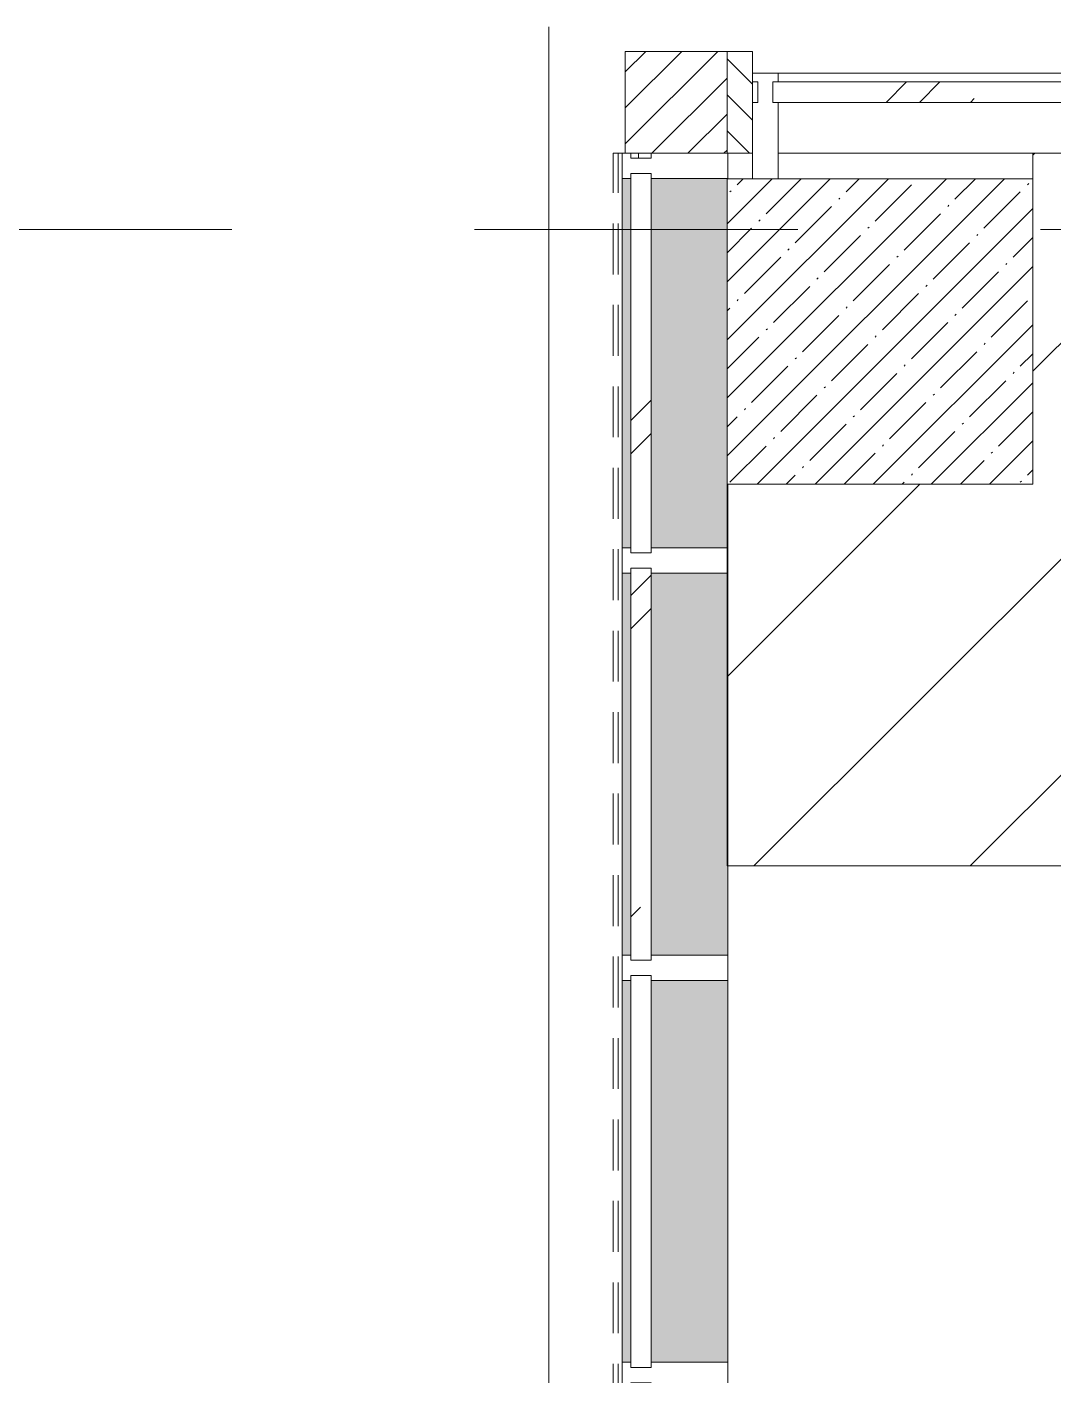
# Model space of a CAD drawing. Header units: millimetres. Extents: x -3129 to 197107, y -8553 to 29000.
# Drawn here: x 2685 to 4700, y 24750 to 27398 of the extents above; entities that cross this region are included whole.
import ezdxf

# ---------------------------------------------------------------- set-up
doc = ezdxf.new("R2010")
doc.units = ezdxf.units.MM
doc.linetypes.add('200_ШТРИХ__ш1_п0_6_', pattern=[160, 100, -60])
doc.linetypes.add('Осевая', pattern=[3175, 635, -476.25, 1587.5, -476.25])
for name, color, linetype, lineweight in [('A-DETL', 7, 'Continuous', 9), ('A-DETL-MBND-1', 7, '200_ШТРИХ__ш1_п0_6_', 9), ('A-GLAZ-CURT', 7, 'Continuous', 9), ('A-GLAZ-CWMG', 7, 'Continuous', 9), ('A-WALL', 7, 'Continuous', 9), ('S-COLS', 7, 'Continuous', 9), ('Оси', 7, 'Continuous', 9), ('Оси-2', 7, 'Осевая', 9)]:
    doc.layers.add(name, color=color, linetype=linetype, lineweight=lineweight)
for name, color, linetype, lineweight, true_color in [('A-DETL-GENF-3', 7, 'Continuous', 9, 0xc0c0c0), ('A-FLOR-1', 7, 'Continuous', 9, 0xaaaaaa), ('A-GLAZ-CWMG-1', 7, 'Continuous', 9, 0x383e42)]:
    doc.layers.add(name, color=color, linetype=linetype, lineweight=lineweight, true_color=true_color)

# ---------------------------------------------------------------- blocks, each defined once
blk = doc.blocks.new('Прямоугольный импост - Импост структурный с накладкой - 190мм-22856805-План монтажа стен и перегородок 2 этажа  в осях 1-12')
at = {"layer": 'A-GLAZ-CWMG'}
for p, q in [((0, 17), (-50, 17)), ((-50, 17), (-50, 0)), ((-50, 0), (-40, 0)), ((-40, 0), (-40, -40)), ((-10, -40), (-10, 0)), ((-10, 0), (-0.1, 0)), ((0, 11.1), (0, 17)), ((-40, -40), (-50, -40)), ((-50, -40), (-50, -190)), ((-0.1, -40), (-10, -40)), ((-50, -190), (0, -190))]:
    blk.add_line(p, q, dxfattribs=at)
blk = doc.blocks.new('Системная панель - Стекло - 40мм-22858580-План монтажа стен и перегородок 2 этажа  в осях 1-12')
at = {"layer": 'A-GLAZ-CURT'}
h = blk.add_hatch(dxfattribs=at)
h.set_pattern_fill('FP_17', color=256, style=0, pattern_type=2)
h.set_pattern_definition([(135, (26637.62, -3971.1), (-282.843, -282.843), [200, -600]), (135, (26737.62, -4171.1), (-282.843, -282.843), [600, -200]), (135, (26837.62, -3771.1), (-282.843, -282.843), [200, -600])])
h.paths.add_polyline_path([(372.5, 40), (-372.5, 40), (-372.5, 0), (372.5, 0)])
for p, q in [((372.5, 40), (-372.5, 40)), ((-372.5, 40), (-372.5, 0)), ((372.5, 0), (372.5, 40)), ((-372.5, 0), (372.5, 0))]:
    blk.add_line(p, q, dxfattribs=at)
blk = doc.blocks.new('Прямоугольный импост - Импост структурный с накладкой - 190мм-22856798-План монтажа стен и перегородок 2 этажа  в осях 1-12')
at = {"layer": 'A-GLAZ-CWMG'}
for p, q in [((-25, 0), (-25, 17)), ((-25, 17), (25, 17)), ((-15, 0), (-25, 0)), ((-15, -40), (-15, 0)), ((25, 0), (15, 0)), ((15, 0), (15, -40)), ((25, 17), (25, 0)), ((-25, -190), (-25, -40)), ((-25, -40), (-15, -40)), ((15, -40), (25, -40)), ((25, -40), (25, -190)), ((25, -190), (-25, -190))]:
    blk.add_line(p, q, dxfattribs=at)
blk = doc.blocks.new('Системная панель - Стекло - 40мм-22856069-План монтажа стен и перегородок 2 этажа  в осях 1-12')
at = {"layer": 'A-GLAZ-CURT'}
h = blk.add_hatch(dxfattribs=at)
h.set_pattern_fill('FP_23', color=256, style=0, pattern_type=2)
h.set_pattern_definition([(45, (-4647.5, -27190), (-282.843, 282.843), [200, -600]), (45, (-4847.5, -27290), (-282.843, 282.843), [600, -200]), (45, (-4447.5, -27390), (-282.843, 282.843), [200, -600])])
h.paths.add_polyline_path([(397.5, -40), (397.5, 0), (-397.5, 0), (-397.5, -40), (230.5, -40)])
for p, q in [((397.5, 0), (-397.5, 0)), ((-397.5, 0), (-397.5, -40)), ((397.5, -40), (397.5, 0)), ((-397.5, -40), (397.5, -40))]:
    blk.add_line(p, q, dxfattribs=at)
blk = doc.blocks.new('Прямоугольный импост - Импост структурный с накладкой - 160мм-22794259-План монтажа стен и перегородок 2 этажа  в осях 1-12')
at = {"layer": 'A-GLAZ-CWMG'}
for p, q in [((4160, 27307), (4935, 27307)), ((4160, 27150), (4660, 27150)), ((4660, 27150), (4935, 27150))]:
    blk.add_line(p, q, dxfattribs=at)
blk = doc.blocks.new('Прямоугольный импост - Импост структурный с накладкой - 190мм-V16-План монтажа стен и перегородок 2 этажа  в осях 1-12')
at = {"layer": 'A-GLAZ-CWMG'}
for p, q in [((-50, 190), (-50, 40)), ((0, 40), (0, 190)), ((-50, 40), (-40, 40)), ((-40, 40), (-40, 0)), ((-10, 0), (-10, 40)), ((-10, 40), (0, 40)), ((-40, 0), (-50, 0)), ((-50, 0), (-50, -17)), ((0, 0), (-10, 0)), ((0, -17), (0, 0)), ((-50, -17), (0, -17))]:
    blk.add_line(p, q, dxfattribs=at)
blk = doc.blocks.new('Системная панель - Стекло - 40мм-V24-План монтажа стен и перегородок 2 этажа  в осях 1-12')
at = {"layer": 'A-GLAZ-CURT'}
for p, q in [((385, 40), (-385, 40)), ((-385, 40), (-385, 0)), ((385, 0), (385, 40)), ((-385, 0), (385, 0))]:
    blk.add_line(p, q, dxfattribs=at)
blk = doc.blocks.new('Прямоугольный импост - Импост структурный с накладкой - 190мм-V25-План монтажа стен и перегородок 2 этажа  в осях 1-12')
at = {"layer": 'A-GLAZ-CWMG-1'}
for points in [[(3871.1, 24775.1), (3871.1, 25525.1), (3854.1, 25525.1), (3854.1, 24775.1)], [(4061.1, 24775.1), (4061.1, 25525.1), (3911.1, 25525.1), (3911.1, 24775.1)]]:
    blk.add_hatch(color=256, dxfattribs=at).paths.add_polyline_path(points)
at = {"layer": 'A-GLAZ-CWMG'}
for p, q in [((3854.1, 25525.1), (3854.1, 24775.1)), ((4061.1, 25525.1), (4061.1, 24775.1))]:
    blk.add_line(p, q, dxfattribs=at)
blk = doc.blocks.new('Прямоугольный импост - Импост структурный с накладкой - 190мм-22858574-План монтажа стен и перегородок 2 этажа  в осях 1-12')
at = {"layer": 'A-GLAZ-CWMG-1'}
for points in [[(3871.1, 26375.1), (3871.1, 27100.1), (3854.1, 27100.1), (3854.1, 26375.1)], [(4060, 26375.1), (4061.1, 26375.1), (4060, 27100.1), (3911.1, 27100.1), (3911.1, 26375.1)]]:
    blk.add_hatch(color=256, dxfattribs=at).paths.add_polyline_path(points)
at = {"layer": 'A-GLAZ-CWMG'}
for p, q in [((3854.1, 27100.1), (3854.1, 26375.1)), ((4061.1, 26500), (4061.1, 26375.1))]:
    blk.add_line(p, q, dxfattribs=at)
blk = doc.blocks.new('BSC_Колонна _Прямоугольная - 200х200-22401950-План монтажа стен и перегородок 2 этажа  в осях 1-12')
at = {"layer": 'S-COLS'}
h = blk.add_hatch(dxfattribs=at)
h.set_pattern_fill('FP_58', color=256, style=0, pattern_type=2)
h.set_pattern_definition([(45, (-3960, -27250), (-35.35534, 35.35534), [])])
h.paths.add_polyline_path([(-100, -100), (100, -100), (100, 100), (-100, 100)])
for p, q in [((100, 100), (-100, 100)), ((-100, 100), (-100, -100)), ((100, -100), (100, 100)), ((-100, -100), (100, -100))]:
    blk.add_line(p, q, dxfattribs=at)
blk = doc.blocks.new('Системная панель - Стекло - 40мм-V45-План монтажа стен и перегородок 2 этажа  в осях 1-12')
at = {"layer": 'A-GLAZ-CURT'}
h = blk.add_hatch(dxfattribs=at)
h.set_pattern_fill('FP_60', color=256, style=0, pattern_type=2)
h.set_pattern_definition([(135, (25850.12, -3971.1), (-282.843, -282.843), [200, -600]), (135, (25950.12, -4171.1), (-282.843, -282.843), [600, -200]), (135, (26050.12, -3771.1), (-282.843, -282.843), [200, -600])])
h.paths.add_polyline_path([(385, 40), (-385, 40), (-385, 0), (385, 0)])
for p, q in [((385, 40), (-385, 40)), ((-385, 40), (-385, 0)), ((385, 0), (385, 40)), ((-385, 0), (385, 0))]:
    blk.add_line(p, q, dxfattribs=at)
blk = doc.blocks.new('Прямоугольный импост - Импост структурный с накладкой - 190мм-V46-План монтажа стен и перегородок 2 этажа  в осях 1-12')
at = {"layer": 'A-GLAZ-CWMG-1'}
for points in [[(3871.1, 25575.1), (3871.1, 26325.1), (3854.1, 26325.1), (3854.1, 25575.1)], [(4061.1, 25575.1), (4060, 26325.1), (3911.1, 26325.1), (3911.1, 25575.1), (4060, 25575.1)]]:
    blk.add_hatch(color=256, dxfattribs=at).paths.add_polyline_path(points)
at = {"layer": 'A-GLAZ-CWMG'}
for p, q in [((3854.1, 26325.1), (3854.1, 25575.1)), ((4061.1, 26325.1), (4061.1, 25750)), ((4061.1, 25750), (4061.1, 25575.1))]:
    blk.add_line(p, q, dxfattribs=at)
blk = doc.blocks.new('Прямоугольный импост - Импост структурный с накладкой - 190мм-V47-План монтажа стен и перегородок 2 этажа  в осях 1-12')
at = {"layer": 'A-GLAZ-CWMG'}
for p, q in [((-25, 0), (-25, 17)), ((-25, 17), (25, 17)), ((-15, 0), (-25, 0)), ((-15, -40), (-15, 0)), ((25, 0), (15, 0)), ((15, 0), (15, -40)), ((25, 17), (25, 0)), ((-25, -188.9), (-25, -40)), ((-25, -40), (-15, -40)), ((15, -40), (25, -40)), ((25, -40), (25, -188.9)), ((25, -190), (-25, -190))]:
    blk.add_line(p, q, dxfattribs=at)
blk = doc.blocks.new('BSC_Колонна _Прямоугольная - 600х600-V51-План монтажа стен и перегородок 2 этажа  в осях 1-12')
at = {"layer": 'S-COLS'}
h = blk.add_hatch(dxfattribs=at)
h.set_pattern_fill('FP_64', color=256, style=0, pattern_type=2)
h.set_pattern_definition([(45, (-4360, -26800), (-57.02463, 57.02463), []), (45, (-4302.975, -26800), (-57.02463, 57.02463), [100.806, -20.161, 3.353, -16.808])])
h.paths.add_polyline_path([(-300, -300), (300, -300), (300, 300), (-300, 300)])
for p, q in [((300, 300), (-300, 300)), ((-300, 300), (-300, -300)), ((300, -300), (300, 300)), ((-300, -300), (300, -300))]:
    blk.add_line(p, q, dxfattribs=at)
blk = doc.blocks.new('Прямоугольный импост - Импост структурный с накладкой - 170мм-23186685-План монтажа стен и перегородок 2 этажа  в осях 1-12')
at = {"layer": 'A-DETL-MBND-1'}
for p, q in [((3836.1, 27150.1), (3846.1, 27150.1)), ((3836.1, 20672.1), (3836.1, 27150.1)), ((3846.1, 27150.1), (3854.1, 27150.1)), ((3846.1, 20672.1), (3846.1, 27150.1)), ((3886.1, 27140.1), (3886.1, 27150))]:
    blk.add_line(p, q, dxfattribs=at)

msp = doc.modelspace()

# ---------------------------------------------------------------- hatches: boundary and pattern name
at = {"layer": 'A-DETL-GENF-3'}
h = msp.add_hatch(dxfattribs=at)
h.set_pattern_fill('FP_101', color=256, style=0, pattern_type=2)
h.set_pattern_definition([(45, (0, 0), (-212.132, 212.132), [])])
h.paths.add_polyline_path([(13399.8, 15200), (13710.3, 15200), (13710.3, 27150), (4660, 27150), (4660, 26500), (4060, 26500), (4060, 25750), (9710, 25750), (9710, 20770), (6760, 20770), (6760, 15200), (12073.3, 15200)])
at = {"layer": 'A-WALL'}
h = msp.add_hatch(dxfattribs=at)
h.set_pattern_fill('FP_16', color=256, style=0, pattern_type=2)
h.set_pattern_definition([(135, (0, 0), (-35.35534, -35.35534), [])])
h.paths.add_polyline_path([(13710, 27150), (13710, 27350), (13460.3, 27350), (13460.3, 27150)])
h.paths.add_polyline_path([(4060, 27150), (4110, 27150), (4110, 27350), (4060, 27350)])

# ---------------------------------------------------------------- linework, layer by layer
at = {"layer": 'A-DETL'}
for p, q in [((4660, 27150), (4660, 26500)), ((13710.3, 27150), (4660, 27150)), ((4660, 26500), (4060, 26500)), ((4060, 26500), (4060, 25750)), ((4060, 25750), (9710, 25750))]:
    msp.add_line(p, q, dxfattribs=at)
at = {"layer": 'A-FLOR-1'}
msp.add_line((9710, 25750), (4061.1, 25750), dxfattribs=at)
at = {"layer": 'A-WALL'}
for p, q in [((4110, 27350), (4060, 27350)), ((4110, 27150), (4110, 27350)), ((4060, 27150), (4110, 27150))]:
    msp.add_line(p, q, dxfattribs=at)
at = {"layer": 'Оси'}
msp.add_line((3710, 24898.1), (3710, 27398.1), dxfattribs=at)
at = {"layer": 'Оси-2'}
for p, q in [((389, 27000), (31360, 27000)), ((3710, 593.7), (3710, 24898.1))]:
    msp.add_line(p, q, dxfattribs=at)

# ---------------------------------------------------------------- block references
at = {"layer": 'A-DETL-MBND-1'}
msp.add_blockref('Прямоугольный импост - Импост структурный с накладкой - 170мм-23186685-План монтажа стен и перегородок 2 этажа  в осях 1-12', (0, 0), dxfattribs=at)
at = {"layer": 'A-GLAZ-CURT'}
msp.add_blockref('Системная панель - Стекло - 40мм-22856069-План монтажа стен и перегородок 2 этажа  в осях 1-12', (4547.5, 27290), dxfattribs=at)
at = {"layer": 'A-GLAZ-CURT', "rotation": 269.9999999999999}
for name, p in [('Системная панель - Стекло - 40мм-22858580-План монтажа стен и перегородок 2 этажа  в осях 1-12', (3871.1, 26737.6)), ('Системная панель - Стекло - 40мм-V45-План монтажа стен и перегородок 2 этажа  в осях 1-12', (3871.1, 25950.1)), ('Системная панель - Стекло - 40мм-V24-План монтажа стен и перегородок 2 этажа  в осях 1-12', (3871.1, 25150.1))]:
    msp.add_blockref(name, p, dxfattribs=at)
at = {"layer": 'A-GLAZ-CWMG'}
for name, p, rotation in [('Прямоугольный импост - Импост структурный с накладкой - 190мм-V16-План монтажа стен и перегородок 2 этажа  в осях 1-12', (4110, 27290), 180), ('Прямоугольный импост - Импост структурный с накладкой - 190мм-22856805-План монтажа стен и перегородок 2 этажа  в осях 1-12', (3871.1, 27150.1), 89.99999999999991)]:
    msp.add_blockref(name, p, dxfattribs=dict(at, rotation=rotation))
for name in ['Прямоугольный импост - Импост структурный с накладкой - 160мм-22794259-План монтажа стен и перегородок 2 этажа  в осях 1-12', 'Прямоугольный импост - Импост структурный с накладкой - 190мм-22858574-План монтажа стен и перегородок 2 этажа  в осях 1-12', 'Прямоугольный импост - Импост структурный с накладкой - 190мм-V46-План монтажа стен и перегородок 2 этажа  в осях 1-12', 'Прямоугольный импост - Импост структурный с накладкой - 190мм-V25-План монтажа стен и перегородок 2 этажа  в осях 1-12']:
    msp.add_blockref(name, (0, 0), dxfattribs=at)
at = {"layer": 'A-GLAZ-CWMG', "extrusion": (0, 0, -1), "rotation": 270.0000000000001}
for name, p in [('Прямоугольный импост - Импост структурный с накладкой - 190мм-V47-План монтажа стен и перегородок 2 этажа  в осях 1-12', (-3871.1, 26350.1)), ('Прямоугольный импост - Импост структурный с накладкой - 190мм-22856798-План монтажа стен и перегородок 2 этажа  в осях 1-12', (-3871.1, 25550.1)), ('Прямоугольный импост - Импост структурный с накладкой - 190мм-22856798-План монтажа стен и перегородок 2 этажа  в осях 1-12', (-3871.1, 24750.1))]:
    msp.add_blockref(name, p, dxfattribs=at)
at = {"layer": 'S-COLS'}
for name, p in [('BSC_Колонна _Прямоугольная - 200х200-22401950-План монтажа стен и перегородок 2 этажа  в осях 1-12', (3960, 27250)), ('BSC_Колонна _Прямоугольная - 600х600-V51-План монтажа стен и перегородок 2 этажа  в осях 1-12', (4360, 26800))]:
    msp.add_blockref(name, p, dxfattribs=at)

doc.saveas('drawing.dxf')
